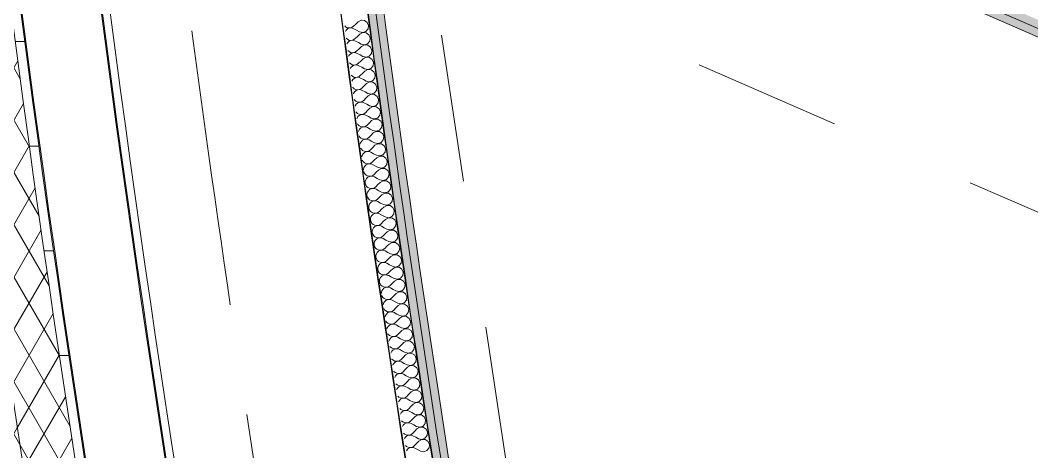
# Model space of a CAD drawing. Header units: millimetres. Extents: x -50172 to 90294, y -80883 to 956680.
# Drawn here: x -42279 to -40347, y -62984 to -62159 of the extents above; entities that cross this region are included whole.
import ezdxf
from ezdxf.enums import TextEntityAlignment as Align

# ---------------------------------------------------------------- set-up
doc = ezdxf.new("R2010")
doc.units = ezdxf.units.MM
doc.header["$MEASUREMENT"] = 0
doc.linetypes.add('Dashed', pattern=[564.444447, 282.222223, -282.222223])
doc.linetypes.add('Double Dashed', pattern=[1093.611073, 529.166651, -211.666656, 141.111112, -211.666656])
for name, color, linetype in [('A-25-M_Wall_Ext', 7, 'Continuous'), ('A-25-M_Wall_Int', 7, 'Continuous'), ('New_A-15-MG_Structural_Grid_Phase_2', 7, 'Continuous'), ('New_A-25-M_Wall_Int', 7, 'Continuous')]:
    doc.layers.add(name, color=color, linetype=linetype)
for name, color, linetype, lineweight in [('A-25-M_Wall_Ext_Pen_No__1', 7, 'Continuous', 13), ('A-25-M_Wall_Int_Pen_No__1', 7, 'Continuous', 13), ('New_A-25-M_Wall_Int_Pen_No__1', 7, 'Continuous', 13), ('New_A-25-M_Wall_Int_Pen_No__150', 7, 'Continuous', 0), ('New_A-95-P_Drawing_Pen_No__1', 7, 'Continuous', 13)]:
    doc.layers.add(name, color=color, linetype=linetype, lineweight=lineweight)
for name, color, linetype, lineweight, true_color in [('A-25-M_Wall_Ext_Pen_No__107', 7, 'Continuous', 15, 0xa6a6a6), ('A-25-M_Wall_Int_Pen_No__107', 7, 'Continuous', 15, 0xa6a6a6), ('New_A-15-MG_Structural_Grid_Phase_2_Pen_No__222', 7, 'Continuous', 13, 0x65af33), ('New_A-25-M_Wall_Int_Pen_No__107', 7, 'Continuous', 15, 0xa6a6a6), ('New_A-25-M_Wall_Int_Pen_No__81', 7, 'Continuous', 20, 0x6a6a6a)]:
    doc.layers.add(name, color=color, linetype=linetype, lineweight=lineweight, true_color=true_color)
doc.styles.add('GENERATED_STYLE_4', font='')
doc.styles.get('GENERATED_STYLE_4').set_extended_font_data('Swis721 BT')
pattern_1 = [(60, (0, 0), (-43.30127, 25), []), (120, (0, 0), (43.30127, 25), [])]

# ---------------------------------------------------------------- blocks, each defined once
blk = doc.blocks.new('*X570')
at = {"layer": 'New_A-25-M_Wall_Int_Pen_No__150', "linetype": 'Continuous'}
for p, q in [((-41633.6, -62162.2), (-41637.9, -62166.4)), ((-41627.9, -62159.1), (-41633.6, -62162.2)), ((-41621.4, -62159.4), (-41627.9, -62159.1)), ((-41616.1, -62163.1), (-41621.4, -62159.4)), ((-41613.5, -62169.1), (-41616.1, -62163.1)), ((-41659.2, -62170), (-41657.3, -62171.8)), ((-41656.4, -62178), (-41657.9, -62180.3)), ((-41657.3, -62171.8), (-41654.3, -62173.3)), ((-41654, -62175.8), (-41656.4, -62178)), ((-41654.3, -62173.3), (-41651.1, -62173.9)), ((-41651.1, -62174.3), (-41654, -62175.8)), ((-41651.1, -62173.9), (-41647.8, -62173.7)), ((-41647.8, -62173.8), (-41651.1, -62174.3)), ((-41647.8, -62173.7), (-41644.8, -62172.5)), ((-41644.6, -62174.1), (-41647.8, -62173.8)), ((-41644.8, -62172.5), (-41642.1, -62170.5)), ((-41641.5, -62175.3), (-41644.6, -62174.1)), ((-41637.9, -62166.4), (-41642.1, -62170.5)), ((-41636.3, -62178.2), (-41641.5, -62175.3)), ((-41631.1, -62181.1), (-41636.3, -62178.2)), ((-41631.1, -62181.1), (-41624.8, -62182.6)), ((-41624.8, -62182.7), (-41630.5, -62185.8)), ((-41624.8, -62182.6), (-41618.6, -62180.5)), ((-41618.3, -62183), (-41624.8, -62182.7)), ((-41618.6, -62180.5), (-41614.4, -62175.6)), ((-41612.9, -62186.7), (-41618.3, -62183)), ((-41614.4, -62175.6), (-41613.5, -62169.1)), ((-41656.2, -62193.5), (-41654.1, -62195.4)), ((-41653.3, -62201.6), (-41654.8, -62204.1)), ((-41654.1, -62195.4), (-41651.2, -62196.9)), ((-41650.8, -62199.4), (-41653.3, -62201.6)), ((-41651.2, -62196.9), (-41647.9, -62197.6)), ((-41647.9, -62198), (-41650.8, -62199.4)), ((-41647.9, -62197.6), (-41644.7, -62197.3)), ((-41644.7, -62197.4), (-41647.9, -62198)), ((-41644.7, -62197.3), (-41641.6, -62196.1)), ((-41641.4, -62197.7), (-41644.7, -62197.4)), ((-41641.6, -62196.1), (-41639, -62194.2)), ((-41638.3, -62198.9), (-41641.4, -62197.7)), ((-41634.7, -62190), (-41639, -62194.2)), ((-41633.1, -62201.8), (-41638.3, -62198.9)), ((-41630.5, -62185.8), (-41634.7, -62190)), ((-41627.9, -62204.7), (-41633.1, -62201.8)), ((-41621.6, -62206.2), (-41615.4, -62204.1)), ((-41615.4, -62204.1), (-41611.3, -62199.2)), ((-41610.3, -62192.7), (-41612.9, -62186.7)), ((-41611.3, -62199.2), (-41610.3, -62192.7)), ((-41653.1, -62217.1), (-41650.9, -62219.1)), ((-41650.9, -62219.1), (-41648, -62220.6)), ((-41647.7, -62223.1), (-41650.1, -62225.3)), ((-41648, -62220.6), (-41644.8, -62221.2)), ((-41644.7, -62221.6), (-41647.7, -62223.1)), ((-41644.8, -62221.2), (-41641.5, -62220.9)), ((-41641.5, -62221), (-41644.7, -62221.6)), ((-41641.5, -62220.9), (-41638.4, -62219.7)), ((-41638.2, -62221.3), (-41641.5, -62221)), ((-41638.4, -62219.7), (-41635.8, -62217.8)), ((-41635.1, -62222.5), (-41638.2, -62221.3)), ((-41631.5, -62213.6), (-41635.8, -62217.8)), ((-41629.9, -62225.4), (-41635.1, -62222.5)), ((-41627.3, -62209.4), (-41631.5, -62213.6)), ((-41627.9, -62204.7), (-41621.6, -62206.2)), ((-41621.6, -62206.3), (-41627.3, -62209.4)), ((-41615.1, -62206.6), (-41621.6, -62206.3)), ((-41609.8, -62210.3), (-41615.1, -62206.6)), ((-41612.2, -62227.7), (-41608.1, -62222.7)), ((-41607.2, -62216.3), (-41609.8, -62210.3)), ((-41608.1, -62222.7), (-41607.2, -62216.3)), ((-41650.1, -62225.3), (-41651.7, -62227.9)), ((-41650, -62240.6), (-41647.7, -62242.7)), ((-41647.7, -62242.7), (-41644.8, -62244.2)), ((-41635.2, -62243.3), (-41632.6, -62241.4)), ((-41628.3, -62237.2), (-41632.6, -62241.4)), ((-41624.7, -62228.3), (-41629.9, -62225.4)), ((-41624.1, -62233), (-41628.3, -62237.2)), ((-41624.7, -62228.3), (-41618.4, -62229.8)), ((-41618.4, -62229.9), (-41624.1, -62233)), ((-41618.4, -62229.8), (-41612.2, -62227.7)), ((-41611.9, -62230.2), (-41618.4, -62229.9)), ((-41606.6, -62233.9), (-41611.9, -62230.2)), ((-41604, -62239.9), (-41606.6, -62233.9)), ((-41604.9, -62246.3), (-41604, -62239.9)), ((-41646.9, -62248.9), (-41648.6, -62251.6)), ((-41644.5, -62246.7), (-41646.9, -62248.9)), ((-41644.8, -62244.2), (-41641.6, -62244.8)), ((-41641.5, -62245.2), (-41644.5, -62246.7)), ((-41641.6, -62244.8), (-41638.3, -62244.5)), ((-41638.3, -62244.6), (-41641.5, -62245.2)), ((-41638.3, -62244.5), (-41635.2, -62243.3)), ((-41635, -62244.9), (-41638.3, -62244.6)), ((-41631.9, -62246.1), (-41635, -62244.9)), ((-41626.7, -62249), (-41631.9, -62246.1)), ((-41625.1, -62260.8), (-41629.4, -62265)), ((-41621.5, -62251.9), (-41626.7, -62249)), ((-41620.9, -62256.6), (-41625.1, -62260.8)), ((-41621.5, -62251.9), (-41615.2, -62253.4)), ((-41615.2, -62253.5), (-41620.9, -62256.6)), ((-41615.2, -62253.4), (-41609, -62251.3)), ((-41608.7, -62253.8), (-41615.2, -62253.5)), ((-41609, -62251.3), (-41604.9, -62246.3)), ((-41603.4, -62257.5), (-41608.7, -62253.8)), ((-41600.7, -62263.5), (-41603.4, -62257.5)), ((-41647, -62264), (-41646.9, -62264.1)), ((-41646.9, -62264.1), (-41644.5, -62266.3)), ((-41645.4, -62275.3), (-41645.5, -62275.6)), ((-41643.7, -62272.5), (-41645.4, -62275.3)), ((-41644.5, -62266.3), (-41641.6, -62267.8)), ((-41641.2, -62270.3), (-41643.7, -62272.5)), ((-41641.6, -62267.8), (-41638.3, -62268.4)), ((-41638.3, -62268.8), (-41641.2, -62270.3)), ((-41638.3, -62268.4), (-41635.1, -62268.1)), ((-41635.1, -62268.2), (-41638.3, -62268.8)), ((-41635.1, -62268.1), (-41632, -62267)), ((-41631.8, -62268.5), (-41635.1, -62268.2)), ((-41632, -62267), (-41629.4, -62265)), ((-41628.7, -62269.7), (-41631.8, -62268.5)), ((-41623.5, -62272.6), (-41628.7, -62269.7)), ((-41618.3, -62275.5), (-41623.5, -62272.6)), ((-41617.7, -62280.2), (-41621.9, -62284.4)), ((-41618.3, -62275.5), (-41612, -62277)), ((-41612, -62277.1), (-41617.7, -62280.2)), ((-41612, -62277), (-41605.8, -62274.9)), ((-41605.5, -62277.4), (-41612, -62277.1)), ((-41605.8, -62274.9), (-41601.7, -62269.9)), ((-41600.1, -62281.1), (-41605.5, -62277.4)), ((-41601.7, -62269.9), (-41600.7, -62263.5)), ((-41597.5, -62287.1), (-41600.1, -62281.1)), ((-41643.9, -62287.3), (-41643.7, -62287.7)), ((-41643.7, -62287.7), (-41641.3, -62289.9)), ((-41642.2, -62298.9), (-41642.3, -62299.6)), ((-41640.4, -62296.1), (-41642.2, -62298.9)), ((-41641.3, -62289.9), (-41638.3, -62291.4)), ((-41638, -62293.9), (-41640.4, -62296.1)), ((-41638.3, -62291.4), (-41635.1, -62292)), ((-41635.1, -62292.4), (-41638, -62293.9)), ((-41635.1, -62292), (-41631.8, -62291.7)), ((-41631.8, -62291.8), (-41635.1, -62292.4)), ((-41631.8, -62291.7), (-41628.8, -62290.6)), ((-41628.6, -62292.1), (-41631.8, -62291.8)), ((-41628.8, -62290.6), (-41626.1, -62288.6)), ((-41625.5, -62293.3), (-41628.6, -62292.1)), ((-41621.9, -62284.4), (-41626.1, -62288.6)), ((-41620.3, -62296.2), (-41625.5, -62293.3)), ((-41615.1, -62299.1), (-41620.3, -62296.2)), ((-41615.1, -62299.1), (-41608.8, -62300.6)), ((-41608.7, -62300.7), (-41614.4, -62303.8)), ((-41608.8, -62300.6), (-41602.6, -62298.5)), ((-41602.2, -62301), (-41608.7, -62300.7)), ((-41602.6, -62298.5), (-41598.4, -62293.5)), ((-41598.4, -62293.5), (-41597.5, -62287.1)), ((-41640.9, -62310.6), (-41640.5, -62311.3)), ((-41640.5, -62311.3), (-41638, -62313.6)), ((-41637.2, -62319.7), (-41638.9, -62322.5)), ((-41638, -62313.6), (-41635.1, -62315)), ((-41634.8, -62317.5), (-41637.2, -62319.7)), ((-41635.1, -62315), (-41631.9, -62315.6)), ((-41631.8, -62316.1), (-41634.8, -62317.5)), ((-41631.9, -62315.6), (-41628.6, -62315.4)), ((-41628.6, -62315.5), (-41631.8, -62316.1)), ((-41628.6, -62315.4), (-41625.5, -62314.2)), ((-41625.3, -62315.8), (-41628.6, -62315.5)), ((-41625.5, -62314.2), (-41622.9, -62312.2)), ((-41622.3, -62316.9), (-41625.3, -62315.8)), ((-41618.7, -62308), (-41622.9, -62312.2)), ((-41617, -62319.8), (-41622.3, -62316.9)), ((-41614.4, -62303.8), (-41618.7, -62308)), ((-41611.8, -62322.7), (-41617, -62319.8)), ((-41596.9, -62304.7), (-41602.2, -62301)), ((-41599.3, -62322.1), (-41595.2, -62317.1)), ((-41594.3, -62310.7), (-41596.9, -62304.7)), ((-41595.2, -62317.1), (-41594.3, -62310.7)), ((-41638.9, -62322.5), (-41639.2, -62323.6)), ((-41637.9, -62333.9), (-41637.2, -62334.9)), ((-41637.2, -62334.9), (-41634.8, -62337.2)), ((-41634.8, -62337.2), (-41631.8, -62338.6)), ((-41631.8, -62338.6), (-41628.6, -62339.3)), ((-41628.6, -62339.3), (-41625.3, -62339)), ((-41625.3, -62339.1), (-41628.6, -62339.7)), ((-41625.3, -62339), (-41622.3, -62337.8)), ((-41622.1, -62339.4), (-41625.3, -62339.1)), ((-41622.3, -62337.8), (-41619.6, -62335.8)), ((-41619, -62340.5), (-41622.1, -62339.4)), ((-41615.4, -62331.6), (-41619.6, -62335.8)), ((-41611.2, -62327.4), (-41615.4, -62331.6)), ((-41611.8, -62322.7), (-41605.5, -62324.2)), ((-41605.5, -62324.3), (-41611.2, -62327.4)), ((-41605.5, -62324.2), (-41599.3, -62322.1)), ((-41599, -62324.6), (-41605.5, -62324.3)), ((-41593.6, -62328.3), (-41599, -62324.6)), ((-41591, -62334.3), (-41593.6, -62328.3)), ((-41591.9, -62340.7), (-41591, -62334.3)), ((-41635.6, -62346.1), (-41636.1, -62347.6)), ((-41633.9, -62343.4), (-41635.6, -62346.1)), ((-41634.8, -62357.1), (-41633.9, -62358.6)), ((-41631.5, -62341.1), (-41633.9, -62343.4)), ((-41633.9, -62358.6), (-41631.5, -62360.8)), ((-41628.6, -62339.7), (-41631.5, -62341.1)), ((-41613.8, -62343.4), (-41619, -62340.5)), ((-41612.1, -62355.2), (-41616.4, -62359.4)), ((-41608.6, -62346.3), (-41613.8, -62343.4)), ((-41607.9, -62351), (-41612.1, -62355.2)), ((-41608.6, -62346.3), (-41602.2, -62347.8)), ((-41602.2, -62347.9), (-41607.9, -62351)), ((-41602.2, -62347.8), (-41596.1, -62345.7)), ((-41595.7, -62348.2), (-41602.2, -62347.9)), ((-41596.1, -62345.7), (-41591.9, -62340.7)), ((-41590.4, -62351.9), (-41595.7, -62348.2)), ((-41587.7, -62357.8), (-41590.4, -62351.9)), ((-41588.6, -62364.3), (-41587.7, -62357.8)), ((-41632.4, -62369.8), (-41632.9, -62371.7)), ((-41630.6, -62367), (-41632.4, -62369.8)), ((-41631.5, -62360.8), (-41628.6, -62362.3)), ((-41628.2, -62364.7), (-41630.6, -62367)), ((-41628.6, -62362.3), (-41625.3, -62362.9)), ((-41625.3, -62363.3), (-41628.2, -62364.7)), ((-41625.3, -62362.9), (-41622.1, -62362.6)), ((-41622.1, -62362.7), (-41625.3, -62363.3)), ((-41622.1, -62362.6), (-41619, -62361.4)), ((-41618.8, -62363), (-41622.1, -62362.7)), ((-41619, -62361.4), (-41616.4, -62359.4)), ((-41615.7, -62364.1), (-41618.8, -62363)), ((-41610.5, -62367), (-41615.7, -62364.1)), ((-41605.3, -62369.9), (-41610.5, -62367)), ((-41604.6, -62374.6), (-41608.9, -62378.8)), ((-41605.3, -62369.9), (-41599, -62371.4)), ((-41598.9, -62371.5), (-41604.6, -62374.6)), ((-41599, -62371.4), (-41592.8, -62369.3)), ((-41592.4, -62371.8), (-41598.9, -62371.5)), ((-41592.8, -62369.3), (-41588.6, -62364.3)), ((-41587.1, -62375.5), (-41592.4, -62371.8)), ((-41584.5, -62381.4), (-41587.1, -62375.5)), ((-41631.8, -62380.3), (-41630.6, -62382.2)), ((-41630.6, -62382.2), (-41628.2, -62384.4)), ((-41629.1, -62393.4), (-41629.8, -62395.9)), ((-41627.3, -62390.6), (-41629.1, -62393.4)), ((-41628.2, -62384.4), (-41625.3, -62385.9)), ((-41624.9, -62388.4), (-41627.3, -62390.6)), ((-41625.3, -62385.9), (-41622, -62386.5)), ((-41622, -62386.9), (-41624.9, -62388.4)), ((-41622, -62386.5), (-41618.8, -62386.2)), ((-41618.8, -62386.3), (-41622, -62386.9)), ((-41618.8, -62386.2), (-41615.7, -62385)), ((-41615.5, -62386.6), (-41618.8, -62386.3)), ((-41615.7, -62385), (-41613.1, -62383)), ((-41612.4, -62387.7), (-41615.5, -62386.6)), ((-41608.9, -62378.8), (-41613.1, -62383)), ((-41607.2, -62390.6), (-41612.4, -62387.7)), ((-41602, -62393.5), (-41607.2, -62390.6)), ((-41602, -62393.5), (-41595.7, -62395)), ((-41595.6, -62395.1), (-41601.3, -62398.2)), ((-41595.7, -62395), (-41589.5, -62392.9)), ((-41589.1, -62395.4), (-41595.6, -62395.1)), ((-41589.5, -62392.9), (-41585.4, -62387.9)), ((-41583.8, -62399.1), (-41589.1, -62395.4)), ((-41585.4, -62387.9), (-41584.5, -62381.4)), ((-41628.8, -62403.4), (-41627.3, -62405.8)), ((-41627.3, -62405.8), (-41624.9, -62408)), ((-41624, -62414.2), (-41625.8, -62417)), ((-41624.9, -62408), (-41622, -62409.5)), ((-41621.6, -62412), (-41624, -62414.2)), ((-41622, -62409.5), (-41618.7, -62410.1)), ((-41618.7, -62410.5), (-41621.6, -62412)), ((-41618.7, -62410.1), (-41615.5, -62409.8)), ((-41615.5, -62409.9), (-41618.7, -62410.5)), ((-41615.5, -62409.8), (-41612.4, -62408.6)), ((-41612.2, -62410.2), (-41615.5, -62409.9)), ((-41612.4, -62408.6), (-41609.8, -62406.6)), ((-41609.1, -62411.3), (-41612.2, -62410.2)), ((-41605.6, -62402.4), (-41609.8, -62406.6)), ((-41603.9, -62414.2), (-41609.1, -62411.3)), ((-41601.3, -62398.2), (-41605.6, -62402.4)), ((-41598.7, -62417.1), (-41603.9, -62414.2)), ((-41592.4, -62418.6), (-41586.2, -62416.5)), ((-41586.2, -62416.5), (-41582, -62411.5)), ((-41581.2, -62405), (-41583.8, -62399.1)), ((-41582, -62411.5), (-41581.2, -62405)), ((-41625.8, -62417), (-41626.6, -62420.1)), ((-41625.8, -62426.4), (-41625.7, -62426.6)), ((-41625.7, -62426.6), (-41624, -62429.4)), ((-41624, -62429.4), (-41621.6, -62431.6)), ((-41621.6, -62431.6), (-41618.6, -62433.1)), ((-41618.3, -62435.6), (-41620.7, -62437.8)), ((-41618.6, -62433.1), (-41615.4, -62433.7)), ((-41615.4, -62434.1), (-41618.3, -62435.6)), ((-41615.4, -62433.7), (-41612.1, -62433.4)), ((-41612.1, -62433.5), (-41615.4, -62434.1)), ((-41612.1, -62433.4), (-41609.1, -62432.2)), ((-41608.9, -62433.8), (-41612.1, -62433.5)), ((-41609.1, -62432.2), (-41606.5, -62430.2)), ((-41605.8, -62434.9), (-41608.9, -62433.8)), ((-41602.2, -62426), (-41606.5, -62430.2)), ((-41600.6, -62437.8), (-41605.8, -62434.9)), ((-41598, -62421.8), (-41602.2, -62426)), ((-41598.7, -62417.1), (-41592.4, -62418.6)), ((-41592.3, -62418.7), (-41598, -62421.8)), ((-41585.8, -62419), (-41592.3, -62418.7)), ((-41580.5, -62422.6), (-41585.8, -62419)), ((-41582.9, -62440.1), (-41578.7, -62435)), ((-41577.8, -62428.6), (-41580.5, -62422.6)), ((-41578.7, -62435), (-41577.8, -62428.6)), ((-41622.4, -62440.6), (-41623.3, -62443.8)), ((-41623.3, -62443.8), (-41623.3, -62445.4)), ((-41622.9, -62448.4), (-41622.4, -62450.2)), ((-41620.7, -62437.8), (-41622.4, -62440.6)), ((-41622.4, -62450.2), (-41620.7, -62453)), ((-41620.7, -62453), (-41618.3, -62455.2)), ((-41618.3, -62455.2), (-41615.3, -62456.7)), ((-41605.7, -62455.8), (-41603.1, -62453.8)), ((-41598.9, -62449.6), (-41603.1, -62453.8)), ((-41595.4, -62440.7), (-41600.6, -62437.8)), ((-41594.7, -62445.4), (-41598.9, -62449.6)), ((-41595.4, -62440.7), (-41589, -62442.1)), ((-41589, -62442.2), (-41594.7, -62445.4)), ((-41589, -62442.1), (-41582.9, -62440.1)), ((-41582.5, -62442.5), (-41589, -62442.2)), ((-41577.1, -62446.2), (-41582.5, -62442.5)), ((-41574.5, -62452.2), (-41577.1, -62446.2)), ((-41575.4, -62458.6), (-41574.5, -62452.2)), ((-41619.1, -62464.2), (-41620, -62467.4)), ((-41620, -62467.4), (-41620, -62470.6)), ((-41620, -62470.6), (-41619.1, -62473.8)), ((-41617.4, -62461.4), (-41619.1, -62464.2)), ((-41619.1, -62473.8), (-41617.3, -62476.6)), ((-41615, -62459.2), (-41617.4, -62461.4)), ((-41615.3, -62456.7), (-41612.1, -62457.3)), ((-41612, -62457.7), (-41615, -62459.2)), ((-41612.1, -62457.3), (-41608.8, -62457)), ((-41608.8, -62457.1), (-41612, -62457.7)), ((-41608.8, -62457), (-41605.7, -62455.8)), ((-41605.5, -62457.4), (-41608.8, -62457.1)), ((-41602.5, -62458.5), (-41605.5, -62457.4)), ((-41597.2, -62461.4), (-41602.5, -62458.5)), ((-41595.6, -62473.2), (-41599.8, -62477.4)), ((-41592, -62464.3), (-41597.2, -62461.4)), ((-41591.4, -62469), (-41595.6, -62473.2)), ((-41592, -62464.3), (-41585.7, -62465.7)), ((-41585.7, -62465.8), (-41591.4, -62469)), ((-41585.7, -62465.7), (-41579.5, -62463.6)), ((-41579.2, -62466.1), (-41585.7, -62465.8)), ((-41579.5, -62463.6), (-41575.4, -62458.6)), ((-41573.8, -62469.8), (-41579.2, -62466.1)), ((-41571.2, -62475.7), (-41573.8, -62469.8)), ((-41617.3, -62476.6), (-41614.9, -62478.8)), ((-41615.7, -62487.8), (-41616.6, -62491)), ((-41616.6, -62491), (-41616.6, -62494.3)), ((-41614, -62485), (-41615.7, -62487.8)), ((-41614.9, -62478.8), (-41612, -62480.3)), ((-41611.6, -62482.8), (-41614, -62485)), ((-41612, -62480.3), (-41608.7, -62480.9)), ((-41608.7, -62481.3), (-41611.6, -62482.8)), ((-41608.7, -62480.9), (-41605.5, -62480.6)), ((-41605.4, -62480.7), (-41608.7, -62481.3)), ((-41605.5, -62480.6), (-41602.4, -62479.4)), ((-41602.2, -62481), (-41605.4, -62480.7)), ((-41602.4, -62479.4), (-41599.8, -62477.4)), ((-41599.1, -62482.1), (-41602.2, -62481)), ((-41593.9, -62485), (-41599.1, -62482.1)), ((-41588.7, -62487.9), (-41593.9, -62485)), ((-41588, -62492.6), (-41592.2, -62496.8)), ((-41588.7, -62487.9), (-41582.3, -62489.3)), ((-41582.3, -62489.4), (-41588, -62492.6)), ((-41582.3, -62489.3), (-41576.2, -62487.2)), ((-41575.8, -62489.7), (-41582.3, -62489.4)), ((-41576.2, -62487.2), (-41572, -62482.2)), ((-41570.4, -62493.4), (-41575.8, -62489.7)), ((-41572, -62482.2), (-41571.2, -62475.7)), ((-41567.8, -62499.3), (-41570.4, -62493.4)), ((-41616.6, -62494.3), (-41615.7, -62497.4)), ((-41615.7, -62497.4), (-41614, -62500.2)), ((-41614, -62500.2), (-41611.5, -62502.4)), ((-41612.4, -62511.4), (-41613.3, -62514.6)), ((-41610.7, -62508.6), (-41612.4, -62511.4)), ((-41611.5, -62502.4), (-41608.6, -62503.9)), ((-41608.2, -62506.4), (-41610.7, -62508.6)), ((-41608.6, -62503.9), (-41605.4, -62504.5)), ((-41605.3, -62504.9), (-41608.2, -62506.4)), ((-41605.4, -62504.5), (-41602.1, -62504.2)), ((-41602.1, -62504.3), (-41605.3, -62504.9)), ((-41602.1, -62504.2), (-41599, -62503)), ((-41598.8, -62504.5), (-41602.1, -62504.3)), ((-41599, -62503), (-41596.4, -62501)), ((-41595.7, -62505.7), (-41598.8, -62504.5)), ((-41592.2, -62496.8), (-41596.4, -62501)), ((-41590.5, -62508.6), (-41595.7, -62505.7)), ((-41585.3, -62511.4), (-41590.5, -62508.6)), ((-41585.3, -62511.4), (-41579, -62512.9)), ((-41578.9, -62513), (-41584.6, -62516.2)), ((-41579, -62512.9), (-41572.8, -62510.8)), ((-41572.4, -62513.3), (-41578.9, -62513)), ((-41572.8, -62510.8), (-41568.7, -62505.8)), ((-41567.1, -62516.9), (-41572.4, -62513.3)), ((-41568.7, -62505.8), (-41567.8, -62499.3)), ((-41613.3, -62514.6), (-41613.2, -62517.9)), ((-41613.2, -62517.9), (-41612.3, -62521)), ((-41612.3, -62521), (-41610.6, -62523.8)), ((-41610.6, -62523.8), (-41608.2, -62526)), ((-41607.3, -62532.2), (-41609, -62535)), ((-41608.2, -62526), (-41605.2, -62527.5)), ((-41604.9, -62530), (-41607.3, -62532.2)), ((-41605.2, -62527.5), (-41602, -62528.1)), ((-41601.9, -62528.5), (-41604.9, -62530)), ((-41602, -62528.1), (-41598.7, -62527.8)), ((-41598.7, -62527.9), (-41601.9, -62528.5)), ((-41598.7, -62527.8), (-41595.7, -62526.6)), ((-41595.4, -62528.1), (-41598.7, -62527.9)), ((-41595.7, -62526.6), (-41593, -62524.6)), ((-41592.4, -62529.3), (-41595.4, -62528.1)), ((-41588.8, -62520.4), (-41593, -62524.6)), ((-41587.1, -62532.2), (-41592.4, -62529.3)), ((-41584.6, -62516.2), (-41588.8, -62520.4)), ((-41581.9, -62535), (-41587.1, -62532.2)), ((-41569.4, -62534.4), (-41565.3, -62529.3)), ((-41564.4, -62522.9), (-41567.1, -62516.9)), ((-41565.3, -62529.3), (-41564.4, -62522.9)), ((-41609, -62535), (-41609.9, -62538.2)), ((-41609.9, -62538.2), (-41609.8, -62541.5)), ((-41609.8, -62541.5), (-41608.9, -62544.6)), ((-41608.9, -62544.6), (-41607.2, -62547.4)), ((-41607.2, -62547.4), (-41604.8, -62549.6)), ((-41604.8, -62549.6), (-41601.8, -62551.1)), ((-41601.8, -62551.1), (-41598.6, -62551.7)), ((-41598.6, -62551.7), (-41595.3, -62551.4)), ((-41595.3, -62551.4), (-41598.5, -62552.1)), ((-41595.3, -62551.4), (-41592.3, -62550.2)), ((-41592, -62551.7), (-41595.3, -62551.4)), ((-41592.3, -62550.2), (-41589.6, -62548.2)), ((-41589, -62552.9), (-41592, -62551.7)), ((-41585.4, -62544), (-41589.6, -62548.2)), ((-41581.2, -62539.7), (-41585.4, -62544)), ((-41581.9, -62535), (-41575.6, -62536.5)), ((-41575.6, -62536.6), (-41581.2, -62539.7)), ((-41575.6, -62536.5), (-41569.4, -62534.4)), ((-41569.1, -62536.8), (-41575.6, -62536.6)), ((-41563.7, -62540.5), (-41569.1, -62536.8)), ((-41561, -62546.4), (-41563.7, -62540.5)), ((-41561.9, -62552.9), (-41561, -62546.4)), ((-41605.6, -62558.6), (-41606.5, -62561.8)), ((-41606.5, -62561.8), (-41606.4, -62565)), ((-41606.4, -62565), (-41605.5, -62568.2)), ((-41603.9, -62555.8), (-41605.6, -62558.6)), ((-41605.5, -62568.2), (-41603.8, -62571)), ((-41601.5, -62553.6), (-41603.9, -62555.8)), ((-41603.8, -62571), (-41601.3, -62573.2)), ((-41598.5, -62552.1), (-41601.5, -62553.6)), ((-41583.7, -62555.7), (-41589, -62552.9)), ((-41582, -62567.5), (-41586.2, -62571.8)), ((-41578.5, -62558.6), (-41583.7, -62555.7)), ((-41577.8, -62563.3), (-41582, -62567.5)), ((-41578.5, -62558.6), (-41572.2, -62560)), ((-41572.1, -62560.1), (-41577.8, -62563.3)), ((-41572.2, -62560), (-41566, -62557.9)), ((-41565.6, -62560.4), (-41572.1, -62560.1)), ((-41566, -62557.9), (-41561.9, -62552.9)), ((-41560.3, -62564.1), (-41565.6, -62560.4)), ((-41557.6, -62570), (-41560.3, -62564.1)), ((-41558.5, -62576.5), (-41557.6, -62570)), ((-41602.2, -62582.2), (-41603, -62585.4)), ((-41603, -62585.4), (-41603, -62588.6)), ((-41603, -62588.6), (-41602.1, -62591.8)), ((-41600.5, -62579.4), (-41602.2, -62582.2)), ((-41601.3, -62573.2), (-41598.4, -62574.7)), ((-41598, -62577.1), (-41600.5, -62579.4)), ((-41598.4, -62574.7), (-41595.2, -62575.3)), ((-41595.1, -62575.7), (-41598, -62577.1)), ((-41595.2, -62575.3), (-41591.9, -62574.9)), ((-41591.9, -62575), (-41595.1, -62575.7)), ((-41591.9, -62574.9), (-41588.8, -62573.7)), ((-41588.6, -62575.3), (-41591.9, -62575)), ((-41588.8, -62573.7), (-41586.2, -62571.8)), ((-41585.5, -62576.5), (-41588.6, -62575.3)), ((-41580.3, -62579.3), (-41585.5, -62576.5)), ((-41575.1, -62582.2), (-41580.3, -62579.3)), ((-41574.4, -62586.9), (-41578.6, -62591.1)), ((-41575.1, -62582.2), (-41568.7, -62583.6)), ((-41568.7, -62583.7), (-41574.4, -62586.9)), ((-41568.7, -62583.6), (-41562.6, -62581.5)), ((-41562.2, -62584), (-41568.7, -62583.7)), ((-41562.6, -62581.5), (-41558.5, -62576.5)), ((-41556.8, -62587.6), (-41562.2, -62584)), ((-41554.2, -62593.6), (-41556.8, -62587.6)), ((-41602.1, -62591.8), (-41600.4, -62594.6)), ((-41600.4, -62594.6), (-41597.9, -62596.8)), ((-41598.7, -62605.8), (-41599.6, -62608.9)), ((-41599.6, -62608.9), (-41599.6, -62612.2)), ((-41597, -62603), (-41598.7, -62605.8)), ((-41597.9, -62596.8), (-41595, -62598.2)), ((-41594.6, -62600.7), (-41597, -62603)), ((-41595, -62598.2), (-41591.7, -62598.8)), ((-41591.7, -62599.2), (-41594.6, -62600.7)), ((-41591.7, -62598.8), (-41588.5, -62598.5)), ((-41588.5, -62598.6), (-41591.7, -62599.2)), ((-41588.5, -62598.5), (-41585.4, -62597.3)), ((-41585.2, -62598.9), (-41588.5, -62598.6)), ((-41585.4, -62597.3), (-41582.8, -62595.3)), ((-41582.1, -62600.1), (-41585.2, -62598.9)), ((-41578.6, -62591.1), (-41582.8, -62595.3)), ((-41576.9, -62602.9), (-41582.1, -62600.1)), ((-41571.7, -62605.8), (-41576.9, -62602.9)), ((-41571.7, -62605.8), (-41565.3, -62607.2)), ((-41565.3, -62607.3), (-41571, -62610.5)), ((-41565.3, -62607.2), (-41559.2, -62605.1)), ((-41558.8, -62607.6), (-41565.3, -62607.3)), ((-41559.2, -62605.1), (-41555, -62600)), ((-41553.4, -62611.2), (-41558.8, -62607.6)), ((-41555, -62600), (-41554.2, -62593.6)), ((-41599.6, -62612.2), (-41598.7, -62615.4)), ((-41598.7, -62615.4), (-41596.9, -62618.2)), ((-41596.9, -62618.2), (-41594.5, -62620.4)), ((-41593.6, -62626.6), (-41595.3, -62629.4)), ((-41594.5, -62620.4), (-41591.5, -62621.8)), ((-41591.2, -62624.3), (-41593.6, -62626.6)), ((-41591.5, -62621.8), (-41588.3, -62622.4)), ((-41588.2, -62622.8), (-41591.2, -62624.3)), ((-41588.3, -62622.4), (-41585, -62622.1)), ((-41585, -62622.2), (-41588.2, -62622.8)), ((-41585, -62622.1), (-41582, -62620.9)), ((-41581.7, -62622.5), (-41585, -62622.2)), ((-41582, -62620.9), (-41579.4, -62618.9)), ((-41578.7, -62623.6), (-41581.7, -62622.5)), ((-41575.2, -62614.7), (-41579.4, -62618.9)), ((-41573.4, -62626.5), (-41578.7, -62623.6)), ((-41571, -62610.5), (-41575.2, -62614.7)), ((-41568.2, -62629.3), (-41573.4, -62626.5)), ((-41561.9, -62630.8), (-41555.7, -62628.6)), ((-41555.7, -62628.6), (-41551.6, -62623.6)), ((-41550.7, -62617.1), (-41553.4, -62611.2)), ((-41551.6, -62623.6), (-41550.7, -62617.1)), ((-41595.3, -62629.4), (-41596.2, -62632.5)), ((-41596.2, -62632.5), (-41596.1, -62635.8)), ((-41596.1, -62635.8), (-41595.2, -62639)), ((-41595.2, -62639), (-41593.5, -62641.8)), ((-41593.5, -62641.8), (-41591, -62644)), ((-41591, -62644), (-41588.1, -62645.4)), ((-41587.7, -62647.9), (-41590.1, -62650.1)), ((-41588.1, -62645.4), (-41584.8, -62646)), ((-41584.8, -62646.4), (-41587.7, -62647.9)), ((-41584.8, -62646), (-41581.6, -62645.7)), ((-41581.6, -62645.8), (-41584.8, -62646.4)), ((-41581.6, -62645.7), (-41578.5, -62644.5)), ((-41578.3, -62646.1), (-41581.6, -62645.8)), ((-41578.5, -62644.5), (-41575.9, -62642.5)), ((-41575.2, -62647.2), (-41578.3, -62646.1)), ((-41571.7, -62638.3), (-41575.9, -62642.5)), ((-41570, -62650.1), (-41575.2, -62647.2)), ((-41567.5, -62634), (-41571.7, -62638.3)), ((-41568.2, -62629.3), (-41561.9, -62630.8)), ((-41561.9, -62630.8), (-41567.5, -62634)), ((-41555.3, -62631.1), (-41561.9, -62630.8)), ((-41550, -62634.8), (-41555.3, -62631.1)), ((-41552.3, -62652.2), (-41548.1, -62647.1)), ((-41547.3, -62640.7), (-41550, -62634.8)), ((-41548.1, -62647.1), (-41547.3, -62640.7)), ((-41591.8, -62653), (-41592.7, -62656.1)), ((-41592.7, -62656.1), (-41592.7, -62659)), ((-41592.5, -62659.9), (-41591.7, -62662.6)), ((-41590.1, -62650.1), (-41591.8, -62653)), ((-41591.7, -62662.6), (-41590, -62665.4)), ((-41590, -62665.4), (-41587.6, -62667.6)), ((-41587.6, -62667.6), (-41584.6, -62669)), ((-41575, -62668.1), (-41572.4, -62666.1)), ((-41568.2, -62661.8), (-41572.4, -62666.1)), ((-41564.8, -62652.9), (-41570, -62650.1)), ((-41564.1, -62657.6), (-41568.2, -62661.8)), ((-41564.8, -62652.9), (-41558.4, -62654.3)), ((-41558.4, -62654.4), (-41564.1, -62657.6)), ((-41558.4, -62654.3), (-41552.3, -62652.2)), ((-41551.9, -62654.7), (-41558.4, -62654.4)), ((-41546.5, -62658.3), (-41551.9, -62654.7)), ((-41543.8, -62664.3), (-41546.5, -62658.3)), ((-41544.7, -62670.7), (-41543.8, -62664.3)), ((-41588.3, -62676.5), (-41589.2, -62679.7)), ((-41589.2, -62679.7), (-41589.2, -62680.9)), ((-41588.5, -62685.4), (-41588.3, -62686.2)), ((-41586.6, -62673.7), (-41588.3, -62676.5)), ((-41588.3, -62686.2), (-41586.5, -62688.9)), ((-41584.2, -62671.5), (-41586.6, -62673.7)), ((-41584.6, -62669), (-41581.4, -62669.6)), ((-41581.3, -62670), (-41584.2, -62671.5)), ((-41581.4, -62669.6), (-41578.1, -62669.3)), ((-41578.1, -62669.4), (-41581.3, -62670)), ((-41578.1, -62669.3), (-41575, -62668.1)), ((-41574.8, -62669.6), (-41578.1, -62669.4)), ((-41571.7, -62670.8), (-41574.8, -62669.6)), ((-41566.5, -62673.6), (-41571.7, -62670.8)), ((-41564.8, -62685.4), (-41568.9, -62689.6)), ((-41561.3, -62676.5), (-41566.5, -62673.6)), ((-41560.6, -62681.2), (-41564.8, -62685.4)), ((-41561.3, -62676.5), (-41554.9, -62677.9)), ((-41554.9, -62678), (-41560.6, -62681.2)), ((-41554.9, -62677.9), (-41548.8, -62675.8)), ((-41548.4, -62678.2), (-41554.9, -62678)), ((-41548.8, -62675.8), (-41544.7, -62670.7)), ((-41543, -62681.9), (-41548.4, -62678.2)), ((-41540.3, -62687.8), (-41543, -62681.9)), ((-41586.5, -62688.9), (-41584.1, -62691.1)), ((-41584.9, -62700.1), (-41585.7, -62703.1)), ((-41583.2, -62697.3), (-41584.9, -62700.1)), ((-41584.1, -62691.1), (-41581.1, -62692.6)), ((-41580.7, -62695.1), (-41583.2, -62697.3)), ((-41581.1, -62692.6), (-41577.9, -62693.2)), ((-41577.8, -62693.6), (-41580.7, -62695.1)), ((-41577.9, -62693.2), (-41574.6, -62692.8)), ((-41574.6, -62692.9), (-41577.8, -62693.6)), ((-41574.6, -62692.8), (-41571.6, -62691.6)), ((-41571.3, -62693.2), (-41574.6, -62692.9)), ((-41571.6, -62691.6), (-41568.9, -62689.6)), ((-41568.3, -62694.4), (-41571.3, -62693.2)), ((-41563, -62697.2), (-41568.3, -62694.4)), ((-41557.8, -62700), (-41563, -62697.2)), ((-41557.1, -62704.7), (-41561.3, -62709)), ((-41557.8, -62700), (-41551.4, -62701.4)), ((-41551.4, -62701.5), (-41557.1, -62704.7)), ((-41551.4, -62701.4), (-41545.3, -62699.3)), ((-41544.9, -62701.8), (-41551.4, -62701.5)), ((-41545.3, -62699.3), (-41541.2, -62694.3)), ((-41539.5, -62705.4), (-41544.9, -62701.8)), ((-41541.2, -62694.3), (-41540.3, -62687.8)), ((-41536.8, -62711.4), (-41539.5, -62705.4)), ((-41584.6, -62710), (-41583, -62712.5)), ((-41583, -62712.5), (-41580.6, -62714.7)), ((-41581.3, -62723.7), (-41582, -62726.2)), ((-41579.6, -62720.9), (-41581.3, -62723.7)), ((-41580.6, -62714.7), (-41577.6, -62716.2)), ((-41577.2, -62718.7), (-41579.6, -62720.9)), ((-41577.6, -62716.2), (-41574.4, -62716.7)), ((-41574.3, -62717.2), (-41577.2, -62718.7)), ((-41574.4, -62716.7), (-41571.1, -62716.4)), ((-41571.1, -62716.5), (-41574.3, -62717.2)), ((-41571.1, -62716.4), (-41568.1, -62715.2)), ((-41567.8, -62716.8), (-41571.1, -62716.5)), ((-41568.1, -62715.2), (-41565.4, -62713.2)), ((-41564.7, -62717.9), (-41567.8, -62716.8)), ((-41561.3, -62709), (-41565.4, -62713.2)), ((-41559.5, -62720.8), (-41564.7, -62717.9)), ((-41554.3, -62723.6), (-41559.5, -62720.8)), ((-41554.3, -62723.6), (-41547.9, -62725)), ((-41547.9, -62725.1), (-41553.6, -62728.3)), ((-41547.9, -62725), (-41541.8, -62722.9)), ((-41541.4, -62725.4), (-41547.9, -62725.1)), ((-41541.8, -62722.9), (-41537.7, -62717.8)), ((-41536, -62729), (-41541.4, -62725.4)), ((-41537.7, -62717.8), (-41536.8, -62711.4)), ((-41580.8, -62734.1), (-41579.5, -62736.1)), ((-41579.5, -62736.1), (-41577, -62738.3)), ((-41576.1, -62744.5), (-41577.8, -62747.3)), ((-41577, -62738.3), (-41574.1, -62739.7)), ((-41573.7, -62742.2), (-41576.1, -62744.5)), ((-41574.1, -62739.7), (-41570.9, -62740.3)), ((-41570.8, -62740.7), (-41573.7, -62742.2)), ((-41570.9, -62740.3), (-41567.6, -62740)), ((-41567.6, -62740.1), (-41570.8, -62740.7)), ((-41567.6, -62740), (-41564.5, -62738.8)), ((-41564.3, -62740.3), (-41567.6, -62740.1)), ((-41564.5, -62738.8), (-41561.9, -62736.8)), ((-41561.2, -62741.5), (-41564.3, -62740.3)), ((-41557.8, -62732.5), (-41561.9, -62736.8)), ((-41556, -62744.3), (-41561.2, -62741.5)), ((-41553.6, -62728.3), (-41557.8, -62732.5)), ((-41550.8, -62747.2), (-41556, -62744.3)), ((-41538.3, -62746.4), (-41534.2, -62741.4)), ((-41533.3, -62734.9), (-41536, -62729)), ((-41534.2, -62741.4), (-41533.3, -62734.9)), ((-41577.8, -62747.3), (-41578.4, -62749.2)), ((-41576.9, -62758.1), (-41576, -62759.7)), ((-41576, -62759.7), (-41573.5, -62761.9)), ((-41573.5, -62761.9), (-41570.6, -62763.3)), ((-41570.6, -62763.3), (-41567.3, -62763.9)), ((-41567.3, -62764.3), (-41570.2, -62765.8)), ((-41567.3, -62763.9), (-41564.1, -62763.6)), ((-41564, -62763.7), (-41567.3, -62764.3)), ((-41564.1, -62763.6), (-41561, -62762.3)), ((-41560.8, -62763.9), (-41564, -62763.7)), ((-41561, -62762.3), (-41558.4, -62760.3)), ((-41557.7, -62765.1), (-41560.8, -62763.9)), ((-41554.2, -62756.1), (-41558.4, -62760.3)), ((-41550, -62751.9), (-41554.2, -62756.1)), ((-41550.8, -62747.2), (-41544.4, -62748.6)), ((-41544.4, -62748.7), (-41550, -62751.9)), ((-41544.4, -62748.6), (-41538.3, -62746.4)), ((-41537.9, -62748.9), (-41544.4, -62748.7)), ((-41532.5, -62752.5), (-41537.9, -62748.9)), ((-41529.8, -62758.5), (-41532.5, -62752.5)), ((-41530.6, -62764.9), (-41529.8, -62758.5)), ((-41574.3, -62770.9), (-41574.7, -62772.4)), ((-41572.6, -62768), (-41574.3, -62770.9)), ((-41573.1, -62782.1), (-41572.4, -62783.3)), ((-41570.2, -62765.8), (-41572.6, -62768)), ((-41572.4, -62783.3), (-41570, -62785.4)), ((-41552.5, -62767.9), (-41557.7, -62765.1)), ((-41550.7, -62779.7), (-41554.9, -62783.9)), ((-41547.2, -62770.7), (-41552.5, -62767.9)), ((-41546.5, -62775.4), (-41550.7, -62779.7)), ((-41547.2, -62770.7), (-41540.9, -62772.1)), ((-41540.8, -62772.2), (-41546.5, -62775.4)), ((-41540.9, -62772.1), (-41534.7, -62770)), ((-41534.3, -62772.5), (-41540.8, -62772.2)), ((-41534.7, -62770), (-41530.6, -62764.9)), ((-41528.9, -62776.1), (-41534.3, -62772.5)), ((-41526.2, -62782), (-41528.9, -62776.1)), ((-41527.1, -62788.5), (-41526.2, -62782)), ((-41570.7, -62794.4), (-41571, -62795.5)), ((-41569, -62791.6), (-41570.7, -62794.4)), ((-41570, -62785.4), (-41567, -62786.9)), ((-41566.6, -62789.4), (-41569, -62791.6)), ((-41567, -62786.9), (-41563.8, -62787.5)), ((-41563.7, -62787.9), (-41566.6, -62789.4)), ((-41563.8, -62787.5), (-41560.5, -62787.1)), ((-41560.5, -62787.2), (-41563.7, -62787.9)), ((-41560.5, -62787.1), (-41557.5, -62785.9)), ((-41557.2, -62787.5), (-41560.5, -62787.2)), ((-41557.5, -62785.9), (-41554.9, -62783.9)), ((-41554.1, -62788.6), (-41557.2, -62787.5)), ((-41548.9, -62791.4), (-41554.1, -62788.6)), ((-41543.7, -62794.3), (-41548.9, -62791.4)), ((-41542.9, -62799), (-41547.1, -62803.2)), ((-41543.7, -62794.3), (-41537.3, -62795.7)), ((-41537.3, -62795.8), (-41542.9, -62799)), ((-41537.3, -62795.7), (-41531.2, -62793.5)), ((-41530.8, -62796), (-41537.3, -62795.8)), ((-41531.2, -62793.5), (-41527.1, -62788.5)), ((-41525.4, -62799.6), (-41530.8, -62796)), ((-41522.7, -62805.5), (-41525.4, -62799.6)), ((-41569.3, -62806.1), (-41568.9, -62806.8)), ((-41568.9, -62806.8), (-41566.4, -62809)), ((-41567.2, -62818), (-41567.3, -62818.7)), ((-41565.5, -62815.2), (-41567.2, -62818)), ((-41566.4, -62809), (-41563.5, -62810.5)), ((-41563.1, -62812.9), (-41565.5, -62815.2)), ((-41563.5, -62810.5), (-41560.2, -62811)), ((-41560.2, -62811.4), (-41563.1, -62812.9)), ((-41560.2, -62811), (-41556.9, -62810.7)), ((-41556.9, -62810.8), (-41560.2, -62811.4)), ((-41556.9, -62810.7), (-41553.9, -62809.5)), ((-41553.7, -62811), (-41556.9, -62810.8)), ((-41553.9, -62809.5), (-41551.3, -62807.5)), ((-41550.6, -62812.2), (-41553.7, -62811)), ((-41547.1, -62803.2), (-41551.3, -62807.5)), ((-41545.3, -62815), (-41550.6, -62812.2)), ((-41540.1, -62817.8), (-41545.3, -62815)), ((-41540.1, -62817.8), (-41533.7, -62819.2)), ((-41533.7, -62819.3), (-41539.4, -62822.5)), ((-41533.7, -62819.2), (-41527.6, -62817.1)), ((-41527.2, -62819.5), (-41533.7, -62819.3)), ((-41527.6, -62817.1), (-41523.5, -62812)), ((-41521.8, -62823.2), (-41527.2, -62819.5)), ((-41523.5, -62812), (-41522.7, -62805.5)), ((-41565.6, -62830), (-41565.3, -62830.4)), ((-41565.3, -62830.4), (-41562.8, -62832.6)), ((-41563.6, -62841.6), (-41563.7, -62841.9)), ((-41561.9, -62838.8), (-41563.6, -62841.6)), ((-41562.8, -62832.6), (-41559.9, -62834)), ((-41559.5, -62836.5), (-41561.9, -62838.8)), ((-41559.9, -62834), (-41556.6, -62834.6)), ((-41556.6, -62835), (-41559.5, -62836.5)), ((-41553.4, -62834.3), (-41556.6, -62835)), ((-41556.6, -62834.6), (-41553.4, -62834.3)), ((-41553.4, -62834.3), (-41550.3, -62833)), ((-41550.1, -62834.6), (-41553.4, -62834.3)), ((-41550.3, -62833), (-41547.7, -62831)), ((-41547, -62835.7), (-41550.1, -62834.6)), ((-41543.5, -62826.8), (-41547.7, -62831)), ((-41541.8, -62838.6), (-41547, -62835.7)), ((-41539.4, -62822.5), (-41543.5, -62826.8)), ((-41536.5, -62841.4), (-41541.8, -62838.6)), ((-41536.5, -62841.4), (-41530.2, -62842.8)), ((-41530.2, -62842.8), (-41524, -62840.6)), ((-41524, -62840.6), (-41519.9, -62835.5)), ((-41519.1, -62829.1), (-41521.8, -62823.2)), ((-41519.9, -62835.5), (-41519.1, -62829.1)), ((-41561.8, -62853.9), (-41561.7, -62854)), ((-41561.7, -62854), (-41559.2, -62856.2)), ((-41559.2, -62856.2), (-41556.3, -62857.6)), ((-41555.9, -62860.1), (-41558.3, -62862.3)), ((-41556.3, -62857.6), (-41553, -62858.2)), ((-41553, -62858.6), (-41555.9, -62860.1)), ((-41553, -62858.2), (-41549.8, -62857.8)), ((-41549.8, -62857.9), (-41553, -62858.6)), ((-41549.8, -62857.8), (-41546.7, -62856.6)), ((-41546.5, -62858.2), (-41549.8, -62857.9)), ((-41546.7, -62856.6), (-41544.1, -62854.6)), ((-41543.4, -62859.3), (-41546.5, -62858.2)), ((-41540, -62850.3), (-41544.1, -62854.6)), ((-41538.2, -62862.1), (-41543.4, -62859.3)), ((-41535.8, -62846.1), (-41540, -62850.3)), ((-41530.1, -62842.9), (-41535.8, -62846.1)), ((-41523.6, -62843.1), (-41530.1, -62842.9)), ((-41518.2, -62846.7), (-41523.6, -62843.1)), ((-41520.4, -62864.1), (-41516.3, -62859.1)), ((-41515.5, -62852.6), (-41518.2, -62846.7)), ((-41516.3, -62859.1), (-41515.5, -62852.6)), ((-41558.3, -62862.3), (-41560, -62865.1)), ((-41558, -62877.6), (-41555.6, -62879.7)), ((-41555.6, -62879.7), (-41552.7, -62881.1)), ((-41546.2, -62881.4), (-41543.1, -62880.2)), ((-41543.1, -62880.2), (-41540.5, -62878.1)), ((-41536.4, -62873.9), (-41540.5, -62878.1)), ((-41532.9, -62864.9), (-41538.2, -62862.1)), ((-41532.2, -62869.6), (-41536.4, -62873.9)), ((-41532.9, -62864.9), (-41526.6, -62866.3)), ((-41526.5, -62866.4), (-41532.2, -62869.6)), ((-41526.6, -62866.3), (-41520.4, -62864.1)), ((-41520, -62866.6), (-41526.5, -62866.4)), ((-41514.6, -62870.2), (-41520, -62866.6)), ((-41511.9, -62876.2), (-41514.6, -62870.2)), ((-41512.7, -62882.6), (-41511.9, -62876.2)), ((-41554.7, -62885.9), (-41556.3, -62888.5)), ((-41552.3, -62883.6), (-41554.7, -62885.9)), ((-41552.7, -62881.1), (-41549.4, -62881.7)), ((-41549.4, -62882.1), (-41552.3, -62883.6)), ((-41549.4, -62881.7), (-41546.2, -62881.4)), ((-41546.2, -62881.5), (-41549.4, -62882.1)), ((-41542.9, -62881.7), (-41546.2, -62881.5)), ((-41539.8, -62882.9), (-41542.9, -62881.7)), ((-41534.5, -62885.7), (-41539.8, -62882.9)), ((-41532.7, -62897.4), (-41536.9, -62901.7)), ((-41529.3, -62888.5), (-41534.5, -62885.7)), ((-41528.6, -62893.2), (-41532.7, -62897.4)), ((-41529.3, -62888.5), (-41522.9, -62889.9)), ((-41522.9, -62890), (-41528.6, -62893.2)), ((-41522.9, -62889.9), (-41516.8, -62887.7)), ((-41516.4, -62890.2), (-41522.9, -62890)), ((-41516.8, -62887.7), (-41512.7, -62882.6)), ((-41511, -62893.8), (-41516.4, -62890.2)), ((-41508.3, -62899.7), (-41511, -62893.8)), ((-41554.2, -62901.3), (-41552, -62903.3)), ((-41551.1, -62909.4), (-41552.5, -62911.9)), ((-41552, -62903.3), (-41549, -62904.7)), ((-41548.7, -62907.2), (-41551.1, -62909.4)), ((-41549, -62904.7), (-41545.8, -62905.3)), ((-41545.7, -62905.7), (-41548.7, -62907.2)), ((-41545.8, -62905.3), (-41542.5, -62904.9)), ((-41542.5, -62905), (-41545.7, -62905.7)), ((-41542.5, -62904.9), (-41539.5, -62903.7)), ((-41539.3, -62905.3), (-41542.5, -62905)), ((-41539.5, -62903.7), (-41536.9, -62901.7)), ((-41536.2, -62906.4), (-41539.3, -62905.3)), ((-41530.9, -62909.2), (-41536.2, -62906.4)), ((-41525.7, -62912), (-41530.9, -62909.2)), ((-41524.9, -62916.7), (-41529.1, -62921)), ((-41525.7, -62912), (-41519.3, -62913.4)), ((-41519.3, -62913.5), (-41524.9, -62916.7)), ((-41519.3, -62913.4), (-41513.2, -62911.2)), ((-41512.8, -62913.7), (-41519.3, -62913.5)), ((-41513.2, -62911.2), (-41509.1, -62906.2)), ((-41507.4, -62917.3), (-41512.8, -62913.7)), ((-41509.1, -62906.2), (-41508.3, -62899.7)), ((-41504.7, -62923.2), (-41507.4, -62917.3)), ((-41550.5, -62925), (-41548.4, -62926.8)), ((-41547.4, -62933), (-41548.8, -62935.4)), ((-41548.4, -62926.8), (-41545.4, -62928.3)), ((-41545, -62930.8), (-41547.4, -62933)), ((-41545.4, -62928.3), (-41542.2, -62928.8)), ((-41542.1, -62929.2), (-41545, -62930.8)), ((-41542.2, -62928.8), (-41538.9, -62928.5)), ((-41538.9, -62928.6), (-41542.1, -62929.2)), ((-41538.9, -62928.5), (-41535.9, -62927.3)), ((-41535.6, -62928.8), (-41538.9, -62928.6)), ((-41535.9, -62927.3), (-41533.3, -62925.2)), ((-41532.5, -62930), (-41535.6, -62928.8)), ((-41529.1, -62921), (-41533.3, -62925.2)), ((-41527.3, -62932.8), (-41532.5, -62930)), ((-41522, -62935.6), (-41527.3, -62932.8)), ((-41522, -62935.6), (-41515.7, -62936.9)), ((-41515.6, -62937), (-41521.3, -62940.3)), ((-41515.7, -62936.9), (-41509.5, -62934.8)), ((-41509.1, -62937.2), (-41515.6, -62937)), ((-41509.5, -62934.8), (-41505.5, -62929.7)), ((-41503.7, -62940.8), (-41509.1, -62937.2)), ((-41505.5, -62929.7), (-41504.7, -62923.2)), ((-41546.7, -62948.6), (-41544.7, -62950.4)), ((-41543.8, -62956.6), (-41545.1, -62958.8)), ((-41544.7, -62950.4), (-41541.8, -62951.8)), ((-41541.4, -62954.3), (-41543.8, -62956.6)), ((-41541.8, -62951.8), (-41538.5, -62952.4)), ((-41538.5, -62952.8), (-41541.4, -62954.3)), ((-41538.5, -62952.4), (-41535.2, -62952)), ((-41535.2, -62952.1), (-41538.5, -62952.8)), ((-41535.2, -62952), (-41532.2, -62950.8)), ((-41532, -62952.4), (-41535.2, -62952.1)), ((-41532.2, -62950.8), (-41529.6, -62948.8)), ((-41528.9, -62953.5), (-41532, -62952.4)), ((-41525.4, -62944.5), (-41529.6, -62948.8)), ((-41523.6, -62956.3), (-41528.9, -62953.5)), ((-41521.3, -62940.3), (-41525.4, -62944.5)), ((-41518.4, -62959.1), (-41523.6, -62956.3)), ((-41505.9, -62958.3), (-41501.8, -62953.2)), ((-41501, -62946.8), (-41503.7, -62940.8)), ((-41501.8, -62953.2), (-41501, -62946.8)), ((-41543, -62972.2), (-41541, -62974)), ((-41541, -62974), (-41538.1, -62975.4)), ((-41538.1, -62975.4), (-41534.8, -62975.9)), ((-41534.8, -62976.3), (-41537.7, -62977.9)), ((-41534.8, -62975.9), (-41531.6, -62975.6)), ((-41531.6, -62975.7), (-41534.8, -62976.3)), ((-41531.6, -62975.6), (-41528.5, -62974.4)), ((-41528.3, -62975.9), (-41531.6, -62975.7)), ((-41528.5, -62974.4), (-41525.9, -62972.3)), ((-41525.2, -62977), (-41528.3, -62975.9)), ((-41521.8, -62968.1), (-41525.9, -62972.3)), ((-41517.6, -62963.8), (-41521.8, -62968.1)), ((-41518.4, -62959.1), (-41512, -62960.5)), ((-41512, -62960.6), (-41517.6, -62963.8)), ((-41512, -62960.5), (-41505.9, -62958.3)), ((-41505.5, -62960.8), (-41512, -62960.6)), ((-41500.1, -62964.4), (-41505.5, -62960.8)), ((-41502.2, -62981.8), (-41498.1, -62976.7)), ((-41497.3, -62970.3), (-41500.1, -62964.4)), ((-41498.1, -62976.7), (-41497.3, -62970.3)), ((-41540.1, -62980.1), (-41541.4, -62982.3)), ((-41537.7, -62977.9), (-41540.1, -62980.1)), ((-41519.9, -62979.8), (-41525.2, -62977)), ((-41514.7, -62982.6), (-41519.9, -62979.8)), ((-41514.7, -62982.6), (-41508.3, -62984)), ((-41508.3, -62984), (-41502.2, -62981.8))]:
    blk.add_line(p, q, dxfattribs=at)
blk = doc.blocks.new('Wall_167_1', base_point=(-41650.7, -61617.6))
at = {"layer": 'New_A-25-M_Wall_Int_Pen_No__107', "linetype": 'Continuous'}
for points in [[(-41684.6, -61586.5, 0.020402), (-41209.1, -64570.5), (-41194.3, -64568.1, -0.020347), (-41668.7, -61593.4)], [(-41666.6, -61610.7, 0.02023), (-41194.3, -64568.1), (-41179.5, -64565.6, -0.020174), (-41650.7, -61617.6)]]:
    blk.add_hatch(color=256, dxfattribs=at).paths.add_polyline_path(points)
at = {"layer": 'New_A-25-M_Wall_Int_Pen_No__81', "linetype": 'Continuous', "lineweight": 0, "true_color": 0x353535}
for points in [[(-41748.5, -61486.6, 0.021109), (-41260.5, -64579), (-41259.5, -64578.8, -0.021106), (-41747.5, -61487.1)], [(-41687.7, -61568.8, 0.020523), (-41210.1, -64570.7), (-41209.1, -64570.5, -0.02052), (-41686.6, -61569.2)]]:
    blk.add_hatch(color=250, dxfattribs=at).paths.add_polyline_path(points)
at = {"layer": 'New_A-25-M_Wall_Int_Pen_No__1', "linetype": 'Continuous'}
for radius, start, end in [(37093.2, 186.54895, 191.38791), (37092.2, 186.55163, 191.38796), (37042.2, 186.68598, 191.39072), (37041.2, 186.68867, 191.39078), (37026.2, 186.72908, 191.39161), (37011.2, 186.76955, 191.39244)]:
    blk.add_arc((-4897.5, -57254.9), radius, start, end, dxfattribs=at)
at = {"layer": 'New_A-25-M_Wall_Int', "color": 250, "lineweight": 50, "true_color": 0x2a2a2a}
blk.add_blockref('*X570', (0, 0), dxfattribs=at)
blk = doc.blocks.new('Wall_255_1', base_point=(-38544.6, -62972))
at = {"layer": 'A-25-M_Wall_Int_Pen_No__107', "linetype": 'Continuous'}
for points in [[(-41668.7, -61593.4), (-41668.6, -61593.5), (-38538.6, -62958.3), (-38532.6, -62944.5), (-41670.7, -61576.2, 0.000117)], [(-41650.7, -61617.6), (-38544.6, -62972), (-38538.6, -62958.3), (-41652.7, -61600.4, 0.000117)]]:
    blk.add_hatch(color=256, dxfattribs=at).paths.add_polyline_path(points)
at = {"layer": 'A-25-M_Wall_Int_Pen_No__1', "linetype": 'Continuous'}
blk.add_line((-41668.6, -61593.5), (-38538.6, -62958.3), dxfattribs=at)
at = {"layer": 'A-25-M_Wall_Int_Pen_No__1', "linetype": 'Continuous', "flags": 128}
blk.add_lwpolyline([(-41650.7, -61617.6), (-38544.6, -62972)], dxfattribs=at)
blk = doc.blocks.new('Wall_382_1', base_point=(-42568.6, -61112.1))
at = {"layer": 'A-25-M_Wall_Ext_Pen_No__107', "linetype": 'Continuous', "lineweight": 0, "true_color": 0x535353}
for points in [[(-42248.2, -61079.4, 0.02926), (-41554.1, -65375.8), (-41552.1, -65375.4, -0.02926), (-42246.2, -61079.2)], [(-42399.4, -61094.8, 0.02927), (-41702.1, -65410.3), (-41700.2, -65409.9, -0.02927), (-42397.5, -61094.6)]]:
    blk.add_hatch(color=251, dxfattribs=at).paths.add_polyline_path(points)
at = {"layer": 'A-25-M_Wall_Ext_Pen_No__107', "linetype": 'Continuous'}
h = blk.add_hatch(dxfattribs=at)
h.set_pattern_fill('Plaster_0001', color=256, style=0, pattern_type=2)
h.set_pattern_definition([(99.1803, (0, 0), (170.98653, 27.63342), [0, -100]), (99.1803, (-93.47, 35.54), (170.98653, 27.63342), [0, -100])])
h.paths.add_polyline_path([(-42246.2, -61079.2, 0.02926), (-41552.1, -65375.4), (-41537.5, -65372, -0.029259), (-42231.3, -61077.7)])
h = blk.add_hatch(dxfattribs=at)
h.set_pattern_fill('Batt_Insulation_0001', color=256, style=0, pattern_type=2)
h.set_pattern_definition(pattern_1)
h.paths.add_polyline_path([(-42516.8, -61106.8, 0.029278), (-41817, -65437.1), (-41719.6, -65414.4, -0.029271), (-42417.4, -61096.6)])
h = blk.add_hatch(dxfattribs=at)
h.set_pattern_fill('Plywood_0001', color=256, style=0, pattern_type=2)
h.set_pattern_definition([(0, (0, 0), (0, 200), [])])
h.paths.add_polyline_path([(-42417.4, -61096.6, 0.029271), (-41719.6, -65414.4), (-41702.1, -65410.3, -0.02927), (-42399.4, -61094.8)])
blk.add_hatch(color=256, dxfattribs=at).paths.add_polyline_path([(-42568.6, -61112.1, 0.029282), (-41867.7, -65448.9), (-41841.4, -65442.8, -0.02928), (-42541.7, -61109.3)])
h = blk.add_hatch(dxfattribs=at)
h.set_pattern_fill('Batt_Insulation_0001', color=256, style=0, pattern_type=2)
h.set_pattern_definition(pattern_1)
h.paths.add_polyline_path([(-42541.7, -61109.3, 0.02928), (-41841.4, -65442.8), (-41817, -65437.1, -0.029278), (-42516.8, -61106.8)])
at = {"layer": 'A-25-M_Wall_Ext_Pen_No__1', "linetype": 'Continuous'}
for radius, end in [(37217.4, 192.52971), (37215.4, 192.52968), (37200.4, 192.52944), (37387.4, 192.5324), (37369.4, 192.53212), (37367.4, 192.53209), (37539.4, 192.53479), (37512.4, 192.53437), (37487.4, 192.53397)]:
    blk.add_arc((-5223, -57301.7), radius, 185.8258, end, dxfattribs=at)
blk = doc.blocks.new('Standard grid marker_28')
at = {"layer": 'New_A-15-MG_Structural_Grid_Phase_2_Pen_No__222', "linetype": 'Double Dashed'}
blk.add_arc((0, 0), 37050.4, 0, 16.8007, dxfattribs=at)
at = {"layer": 'New_A-15-MG_Structural_Grid_Phase_2_Pen_No__222', "style": 'GENERATED_STYLE_4'}
blk.add_attdef('AC_MarkerText_1', text='', height=350, rotation=160.7141, dxfattribs=at).set_placement((37050.4, -456.6), align=Align.MIDDLE_CENTER)

msp = doc.modelspace()

# ---------------------------------------------------------------- linework, layer by layer
at = {"layer": 'New_A-95-P_Drawing_Pen_No__1', "linetype": 'Dashed'}
for p, q in [((-41178.7, -64141), (-41499.9, -62018.6)), ((-41499.9, -62018.6), (-38153.9, -63477.6))]:
    msp.add_line(p, q, dxfattribs=at)

# ---------------------------------------------------------------- block references
at = {"layer": 'A-25-M_Wall_Ext', "color": 250, "lineweight": 50, "true_color": 0x2a2a2a}
msp.add_blockref('Wall_382_1', (-42568.6, -61112.1), dxfattribs=at)
at = {"layer": 'A-25-M_Wall_Int', "color": 250, "lineweight": 50, "true_color": 0x2a2a2a}
msp.add_blockref('Wall_255_1', (-38544.6, -62972), dxfattribs=at)
at = {"layer": 'New_A-15-MG_Structural_Grid_Phase_2', "color": 8, "linetype": 'Continuous', "lineweight": 15, "zscale": 1000, "rotation": 175.7263039143517}
msp.add_blockref('Standard grid marker_28', (-5223, -57301.7), dxfattribs=at)
at = {"layer": 'New_A-25-M_Wall_Int', "color": 250, "lineweight": 50, "true_color": 0x2a2a2a}
msp.add_blockref('Wall_167_1', (-41650.7, -61617.6), dxfattribs=at)

doc.saveas('drawing.dxf')
